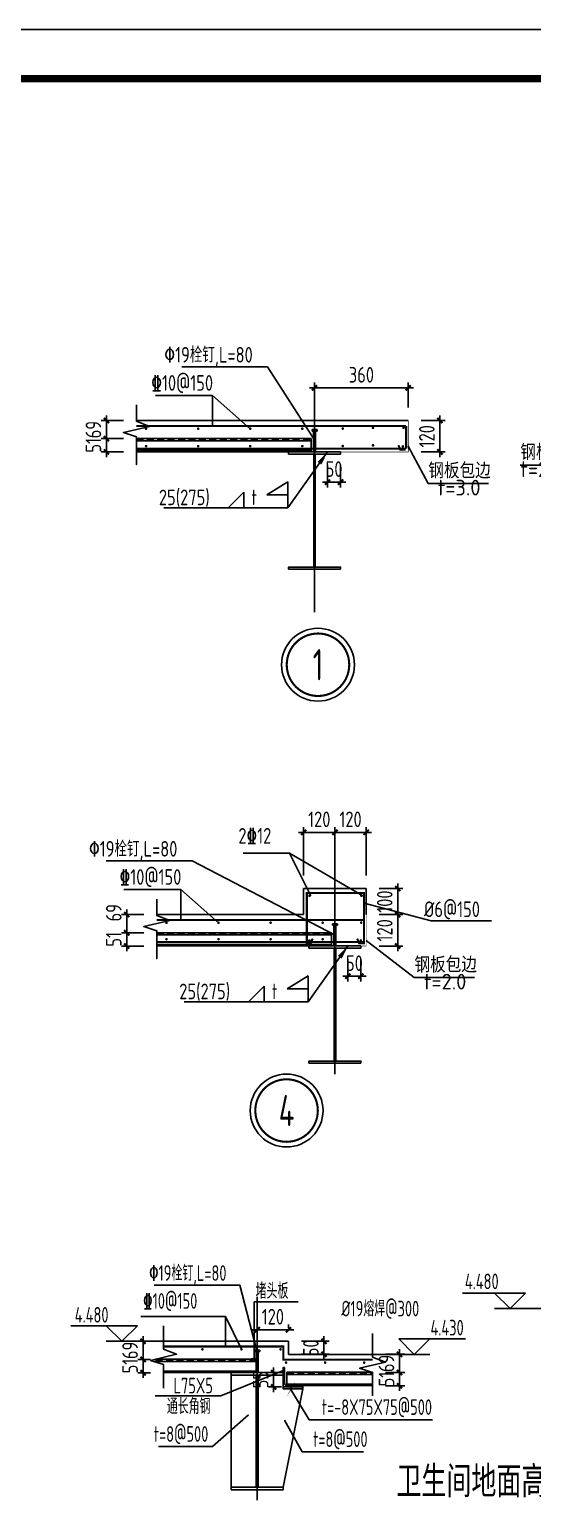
# Model space of a CAD drawing. Extents: x 180850 to 1399066, y 113487 to 334416.
# Drawn here: x 606269 to 620756, y 177839 to 220382 of the extents above; entities that cross this region are included whole.
import ezdxf
from ezdxf.enums import TextEntityAlignment as Align

# ---------------------------------------------------------------- set-up
doc = ezdxf.new("R2010")
doc.units = 0
doc.header["$LTSCALE"] = 1000
doc.linetypes.add('DASHED', pattern=[0.75, 0.5, -0.25])
doc.layers.add('6', color=253, linetype='Continuous', lineweight=13)
for name, color, linetype in [('AXIS', 3, 'Continuous'), ('DIM', 146, 'Continuous'), ('GL', 150, 'Continuous'), ('Gzd', 1, 'Continuous'), ('NUM', 7, 'Continuous'), ('Prof', 2, 'Continuous'), ('PUB_DIM', 3, 'Continuous'), ('PUB_TITLE', 4, 'Continuous'), ('PZ', 202, 'Continuous'), ('S', 2, 'Continuous'), ('TEXT', 7, 'Continuous'), ('THIN', 7, 'Continuous'), ('WELD', 7, 'Continuous'), ('YCX', 90, 'Continuous'), ('型钢', 6, 'Continuous'), ('引出线', 3, 'Continuous'), ('梁构件', 4, 'Continuous')]:
    doc.layers.add(name, color=color, linetype=linetype)
doc.styles.get("Standard").update_dxf_attribs({"font": 'gbenor.shx', "bigfont": 'gbcbig.shx'})
doc.styles.add('TSSD_Dimension', font='Tssdeng.shx', dxfattribs={"width": 0.8, "bigfont": 'hztxt.shx'})
doc.styles.add('TSSD_Label', font='tssdeng.shx', dxfattribs={"width": 0.7, "bigfont": 'hztxt.shx'})
doc.styles.add('TSSD_Norm', font='tssdeng.shx', dxfattribs={"bigfont": 'hztxt.shx'})
doc.styles.add('TSSD_Num', font='Tssdeng.shx', dxfattribs={"width": 0.7, "bigfont": 'hztxt.shx'})
doc.dimstyles.new('TSSD_20_150', dxfattribs={"dimtxt": 450, "dimasz": 150, "dimexe": 150, "dimexo": 375, "dimgap": 150, "dimtad": 1, "dimdec": 0, "dimlfac": 0.133333, "dimzin": 0, "dimdsep": 46, "dimtxsty": 'TSSD_Dimension', "dimblk": 'ARCHTICK', "dimcen": 0, "dimdle": 150, "dimclrt": 7, "dimadec": 0, "dimazin": 0, "dimtfac": 1, "dimtdec": 0, "dimtix": 1, "dimtmove": 2, "dimatfit": 3, "dimfxl": 1, "dimtolj": 1, "dimtzin": 0, "dimarcsym": 0})
doc.dimstyles.new('TSSD_LEADER_STYLE_400.0', dxfattribs={"dimtxt": 1200, "dimasz": 400, "dimexe": 400, "dimexo": 1000, "dimgap": 0.09, "dimtad": 0, "dimtih": 1, "dimtoh": 1, "dimdec": 4, "dimzin": 0, "dimdsep": 46, "dimtxsty": 'Standard', "dimcen": 0.09, "dimdle": 400, "dimclrt": 7, "dimadec": 0, "dimazin": 0, "dimtfac": 1, "dimtdec": 4, "dimtofl": 0, "dimtmove": 0, "dimatfit": 3, "dimfxl": 1, "dimtolj": 1, "dimtzin": 0, "dimarcsym": 0})

# ---------------------------------------------------------------- blocks, each defined once
blk = doc.blocks.new('ts_idx2')
at = {"color": 0, "linetype": 'ByBlock', "lineweight": -2, "const_width": 0.0333}
blk.add_lwpolyline([(-0.5, 0, 1), (0.5, 0, 1)], format="xyb", close=True, dxfattribs=at)
at = {"color": 0, "linetype": 'ByBlock', "lineweight": -2}
blk.add_circle((0, 0), 0.583, dxfattribs=at)
at = {"color": 0, "linetype": 'ByBlock', "lineweight": -2, "style": 'TSSD_Num', "width": 0.7}
blk.add_attdef('A', text='', height=0.5, dxfattribs=at).set_placement((0, 0), align=Align.MIDDLE_CENTER)
blk = doc.blocks.new('_ArchTick')
at = {"color": 0, "linetype": 'ByBlock', "const_width": 0.4}
blk.add_lwpolyline([(-0.5, -0.5), (0.5, 0.5)], dxfattribs=at)
blk = doc.blocks.new('*D173')
at = {"layer": 'AXIS', "color": 0, "lineweight": -2, "transparency": 16777216}
for p, q in [((615065, 196012), (615065, 197407)), ((615965, 196012), (615965, 197407)), ((615065, 197257), (614915, 197257)), ((615065, 197257), (615965, 197257)), ((615965, 197257), (616115, 197257))]:
    blk.add_line(p, q, dxfattribs=at)
at = {"layer": 'Defpoints', "color": 0, "transparency": 16777216}
for p in [(615965, 197257), (615065, 195637), (615965, 195637)]:
    blk.add_point(p, dxfattribs=at)
at = {"layer": 'AXIS', "color": 0, "lineweight": -2, "transparency": 16777216, "xscale": 150, "yscale": 150, "zscale": 150}
blk.add_blockref('_ArchTick', (615065, 197257), dxfattribs=at)
at = {"layer": 'AXIS', "color": 0, "lineweight": -2, "transparency": 16777216, "xscale": 150, "yscale": 150, "zscale": 150, "rotation": 180}
blk.add_blockref('_ArchTick', (615965, 197257), dxfattribs=at)
at = {"layer": 'AXIS', "color": 7, "transparency": 16777216, "insert": (615515, 197632), "char_height": 450, "attachment_point": 5, "style": 'TSSD_Dimension'}
blk.add_mtext('\\A1;120', dxfattribs=at)
blk = doc.blocks.new('*D174')
at = {"layer": 'AXIS', "color": 0, "lineweight": -2, "transparency": 16777216}
for p, q in [((616340, 194887), (617025, 194887)), ((616875, 194887), (616875, 195037)), ((616875, 194887), (616875, 193983)), ((616340, 193983), (617025, 193983)), ((616875, 193983), (616875, 193833))]:
    blk.add_line(p, q, dxfattribs=at)
at = {"layer": 'Defpoints', "color": 0, "transparency": 16777216}
for p in [(615965, 194887), (615965, 193983), (616875, 193983)]:
    blk.add_point(p, dxfattribs=at)
at = {"layer": 'AXIS', "color": 0, "lineweight": -2, "transparency": 16777216, "xscale": 150, "yscale": 150, "zscale": 150}
for p, rotation in [((616875, 194887), 270), ((616875, 193983), 90)]:
    blk.add_blockref('_ArchTick', p, dxfattribs=dict(at, rotation=rotation))
at = {"layer": 'AXIS', "color": 7, "transparency": 16777216, "insert": (616500, 194435), "char_height": 450, "attachment_point": 5, "rotation": 90, "style": 'TSSD_Dimension'}
blk.add_mtext('\\A1;120', dxfattribs=at)
blk = doc.blocks.new('*D175')
at = {"layer": 'AXIS', "color": 0, "lineweight": -2, "transparency": 16777216}
for p, q in [((616875, 195637), (616875, 195787)), ((616340, 195637), (617025, 195637)), ((616875, 195637), (616875, 194887)), ((616340, 194887), (617025, 194887)), ((616875, 194887), (616875, 194737))]:
    blk.add_line(p, q, dxfattribs=at)
at = {"layer": 'Defpoints', "color": 0, "transparency": 16777216}
for p in [(615965, 195637), (615965, 194887), (616875, 194887)]:
    blk.add_point(p, dxfattribs=at)
at = {"layer": 'AXIS', "color": 0, "lineweight": -2, "transparency": 16777216, "xscale": 150, "yscale": 150, "zscale": 150}
for p, rotation in [((616875, 195637), 270), ((616875, 194887), 90)]:
    blk.add_blockref('_ArchTick', p, dxfattribs=dict(at, rotation=rotation))
at = {"layer": 'AXIS', "color": 7, "transparency": 16777216, "insert": (616500, 195262), "char_height": 450, "attachment_point": 5, "rotation": 90, "style": 'TSSD_Dimension'}
blk.add_mtext('\\A1;100', dxfattribs=at)
blk = doc.blocks.new('_WELD004')
at = {"color": 0, "linetype": 'ByBlock'}
for p, q in [((0, 1), (1, 0)), ((0, 0), (0, 1))]:
    blk.add_line(p, q, dxfattribs=at)
blk = doc.blocks.new('_WELD001')
at = {"linetype": 'ByBlock'}
h = blk.add_hatch(color=0, dxfattribs=at)
h.paths.add_polyline_path([(0.8, 0.5), (0, 1), (0, 0.5)], flags=16)
edge = h.paths.add_edge_path()
edge.add_line((0.8, 0.5), (0, 1))
edge.add_line((0, 0.5), (0.8, 0.5))
edge.add_line((0, 0), (0, 1))
at = {"color": 0, "linetype": 'ByBlock'}
for p, q in [((0, 0), (0, 1)), ((0.8, 0.5), (0, 1)), ((0, 0.5), (0.8, 0.5))]:
    blk.add_line(p, q, dxfattribs=at)
blk = doc.blocks.new('*D176')
at = {"layer": 'AXIS', "color": 0, "lineweight": -2, "transparency": 16777216}
for p, q in [((609070, 194366), (609070, 194516)), ((609559, 194366), (608920, 194366)), ((609070, 193983), (609070, 194366)), ((609559, 193983), (608920, 193983)), ((609070, 193983), (609070, 193833))]:
    blk.add_line(p, q, dxfattribs=at)
at = {"layer": 'Defpoints', "color": 0, "transparency": 16777216}
for p in [(609070, 194366), (609934, 194366), (609934, 193983)]:
    blk.add_point(p, dxfattribs=at)
at = {"layer": 'AXIS', "color": 0, "lineweight": -2, "transparency": 16777216, "xscale": 150, "yscale": 150, "zscale": 150}
for p, rotation in [((609070, 194366), 270), ((609070, 193983), 90)]:
    blk.add_blockref('_ArchTick', p, dxfattribs=dict(at, rotation=rotation))
at = {"layer": 'AXIS', "color": 7, "transparency": 16777216, "insert": (608695, 194175), "char_height": 450, "attachment_point": 5, "rotation": 90, "style": 'TSSD_Dimension'}
blk.add_mtext('\\A1;51', dxfattribs=at)
blk = doc.blocks.new('*D177')
at = {"layer": 'AXIS', "color": 0, "lineweight": -2, "transparency": 16777216}
for p, q in [((609559, 194887), (608920, 194887)), ((609070, 194216), (609070, 195037)), ((609559, 194366), (608920, 194366))]:
    blk.add_line(p, q, dxfattribs=at)
at = {"layer": 'Defpoints', "color": 0, "transparency": 16777216}
for p in [(609070, 194887), (609934, 194887), (609934, 194366)]:
    blk.add_point(p, dxfattribs=at)
at = {"layer": 'AXIS', "color": 0, "lineweight": -2, "transparency": 16777216, "xscale": 150, "yscale": 150, "zscale": 150}
for p, rotation in [((609070, 194887), 90), ((609070, 194366), 270)]:
    blk.add_blockref('_ArchTick', p, dxfattribs=dict(at, rotation=rotation))
at = {"layer": 'AXIS', "color": 7, "transparency": 16777216, "insert": (608695, 194942), "char_height": 450, "attachment_point": 5, "rotation": 90, "style": 'TSSD_Dimension'}
blk.add_mtext('\\A1;69', dxfattribs=at)
blk = doc.blocks.new('*D178')
at = {"layer": 'AXIS', "color": 0, "lineweight": -2, "transparency": 16777216}
for p, q in [((615440, 193608), (615440, 192964)), ((615815, 193608), (615815, 192964)), ((615440, 193114), (615290, 193114)), ((615440, 193114), (615815, 193114)), ((615815, 193114), (615965, 193114))]:
    blk.add_line(p, q, dxfattribs=at)
at = {"layer": 'Defpoints', "color": 0, "transparency": 16777216}
for p in [(615440, 193983), (615815, 193983), (615815, 193114)]:
    blk.add_point(p, dxfattribs=at)
at = {"layer": 'AXIS', "color": 0, "lineweight": -2, "transparency": 16777216, "xscale": 150, "yscale": 150, "zscale": 150}
blk.add_blockref('_ArchTick', (615440, 193114), dxfattribs=at)
at = {"layer": 'AXIS', "color": 0, "lineweight": -2, "transparency": 16777216, "xscale": 150, "yscale": 150, "zscale": 150, "rotation": 180}
blk.add_blockref('_ArchTick', (615815, 193114), dxfattribs=at)
at = {"layer": 'AXIS', "color": 7, "transparency": 16777216, "insert": (615628, 193489), "char_height": 450, "attachment_point": 5, "style": 'TSSD_Dimension'}
blk.add_mtext('\\A1;50', dxfattribs=at)
blk = doc.blocks.new('*D179')
at = {"layer": 'AXIS', "color": 0, "lineweight": -2, "transparency": 16777216}
for p, q in [((614165, 196012), (614165, 197407)), ((615065, 196012), (615065, 197407)), ((614165, 197257), (614015, 197257)), ((614165, 197257), (615065, 197257)), ((615065, 197257), (615215, 197257))]:
    blk.add_line(p, q, dxfattribs=at)
at = {"layer": 'Defpoints', "color": 0, "transparency": 16777216}
for p in [(615065, 197257), (614165, 195637), (615065, 195637)]:
    blk.add_point(p, dxfattribs=at)
at = {"layer": 'AXIS', "color": 0, "lineweight": -2, "transparency": 16777216, "xscale": 150, "yscale": 150, "zscale": 150}
blk.add_blockref('_ArchTick', (614165, 197257), dxfattribs=at)
at = {"layer": 'AXIS', "color": 0, "lineweight": -2, "transparency": 16777216, "xscale": 150, "yscale": 150, "zscale": 150, "rotation": 180}
blk.add_blockref('_ArchTick', (615065, 197257), dxfattribs=at)
at = {"layer": 'AXIS', "color": 7, "transparency": 16777216, "insert": (614615, 197632), "char_height": 450, "attachment_point": 5, "style": 'TSSD_Dimension'}
blk.add_mtext('\\A1;120', dxfattribs=at)
blk = doc.blocks.new('*D185')
at = {"layer": 'AXIS', "color": 0, "lineweight": -2, "transparency": 16777216}
for p, q in [((614479, 209493), (614479, 210211)), ((617179, 209493), (617179, 210211)), ((614329, 210061), (617329, 210061))]:
    blk.add_line(p, q, dxfattribs=at)
at = {"layer": 'Defpoints', "color": 0, "transparency": 16777216}
for p in [(617179, 210061), (614479, 209118), (617179, 209118)]:
    blk.add_point(p, dxfattribs=at)
at = {"layer": 'AXIS', "color": 0, "lineweight": -2, "transparency": 16777216, "xscale": 150, "yscale": 150, "zscale": 150, "rotation": 180}
blk.add_blockref('_ArchTick', (614479, 210061), dxfattribs=at)
at = {"layer": 'AXIS', "color": 0, "lineweight": -2, "transparency": 16777216, "xscale": 150, "yscale": 150, "zscale": 150}
blk.add_blockref('_ArchTick', (617179, 210061), dxfattribs=at)
at = {"layer": 'AXIS', "color": 7, "transparency": 16777216, "insert": (615829, 210436), "char_height": 450, "attachment_point": 5, "style": 'TSSD_Dimension'}
blk.add_mtext('\\A1;360', dxfattribs=at)
blk = doc.blocks.new('*D186')
at = {"layer": 'AXIS', "color": 0, "lineweight": -2, "transparency": 16777216}
for p, q in [((614854, 207840), (614854, 207195)), ((615229, 207840), (615229, 207195)), ((614854, 207345), (614704, 207345)), ((614854, 207345), (615229, 207345)), ((615229, 207345), (615379, 207345))]:
    blk.add_line(p, q, dxfattribs=at)
at = {"layer": 'Defpoints', "color": 0, "transparency": 16777216}
for p in [(614854, 208215), (615229, 208215), (615229, 207345)]:
    blk.add_point(p, dxfattribs=at)
at = {"layer": 'AXIS', "color": 0, "lineweight": -2, "transparency": 16777216, "xscale": 150, "yscale": 150, "zscale": 150}
blk.add_blockref('_ArchTick', (614854, 207345), dxfattribs=at)
at = {"layer": 'AXIS', "color": 0, "lineweight": -2, "transparency": 16777216, "xscale": 150, "yscale": 150, "zscale": 150, "rotation": 180}
blk.add_blockref('_ArchTick', (615229, 207345), dxfattribs=at)
at = {"layer": 'AXIS', "color": 7, "transparency": 16777216, "insert": (615041, 207720), "char_height": 450, "attachment_point": 5, "style": 'TSSD_Dimension'}
blk.add_mtext('\\A1;50', dxfattribs=at)
blk = doc.blocks.new('*D187')
at = {"layer": 'AXIS', "color": 0, "lineweight": -2, "transparency": 16777216}
for p, q in [((608972, 209118), (608334, 209118)), ((608484, 209118), (608484, 209268)), ((608484, 208597), (608484, 209118)), ((608972, 208597), (608334, 208597)), ((608484, 208597), (608484, 208447))]:
    blk.add_line(p, q, dxfattribs=at)
at = {"layer": 'Defpoints', "color": 0, "transparency": 16777216}
for p in [(608484, 209118), (609347, 209118), (609347, 208597)]:
    blk.add_point(p, dxfattribs=at)
at = {"layer": 'AXIS', "color": 0, "lineweight": -2, "transparency": 16777216, "xscale": 150, "yscale": 150, "zscale": 150}
for p, rotation in [((608484, 209118), 270), ((608484, 208597), 90)]:
    blk.add_blockref('_ArchTick', p, dxfattribs=dict(at, rotation=rotation))
at = {"layer": 'AXIS', "color": 7, "transparency": 16777216, "insert": (608109, 208858), "char_height": 450, "attachment_point": 5, "rotation": 90, "style": 'TSSD_Dimension'}
blk.add_mtext('\\A1;69', dxfattribs=at)
blk = doc.blocks.new('*D188')
at = {"layer": 'AXIS', "color": 0, "lineweight": -2, "transparency": 16777216}
for p, q in [((608972, 208597), (608334, 208597)), ((608484, 208597), (608484, 208747)), ((608484, 208215), (608484, 208597)), ((608972, 208215), (608334, 208215)), ((608484, 208215), (608484, 208065))]:
    blk.add_line(p, q, dxfattribs=at)
at = {"layer": 'Defpoints', "color": 0, "transparency": 16777216}
for p in [(608484, 208597), (609347, 208597), (609347, 208215)]:
    blk.add_point(p, dxfattribs=at)
at = {"layer": 'AXIS', "color": 0, "lineweight": -2, "transparency": 16777216, "xscale": 150, "yscale": 150, "zscale": 150}
for p, rotation in [((608484, 208597), 270), ((608484, 208215), 90)]:
    blk.add_blockref('_ArchTick', p, dxfattribs=dict(at, rotation=rotation))
at = {"layer": 'AXIS', "color": 7, "transparency": 16777216, "insert": (608109, 208406), "char_height": 450, "attachment_point": 5, "rotation": 90, "style": 'TSSD_Dimension'}
blk.add_mtext('\\A1;51', dxfattribs=at)
blk = doc.blocks.new('*D189')
at = {"layer": 'AXIS', "color": 0, "lineweight": -2, "transparency": 16777216}
for p, q in [((617554, 209118), (618239, 209118)), ((618089, 209118), (618089, 209268)), ((618089, 209118), (618089, 208215)), ((617554, 208215), (618239, 208215)), ((618089, 208215), (618089, 208065))]:
    blk.add_line(p, q, dxfattribs=at)
at = {"layer": 'Defpoints', "color": 0, "transparency": 16777216}
for p in [(617179, 209118), (617179, 208215), (618089, 208215)]:
    blk.add_point(p, dxfattribs=at)
at = {"layer": 'AXIS', "color": 0, "lineweight": -2, "transparency": 16777216, "xscale": 150, "yscale": 150, "zscale": 150}
for p, rotation in [((618089, 209118), 270), ((618089, 208215), 90)]:
    blk.add_blockref('_ArchTick', p, dxfattribs=dict(at, rotation=rotation))
at = {"layer": 'AXIS', "color": 7, "transparency": 16777216, "insert": (617714, 208666), "char_height": 450, "attachment_point": 5, "rotation": 90, "style": 'TSSD_Dimension'}
blk.add_mtext('\\A1;120', dxfattribs=at)
blk = doc.blocks.new('*D190')
at = {"layer": 'AXIS', "color": 0, "lineweight": -2, "transparency": 16777216}
for p, q in [((616527, 181700), (617076, 181700)), ((616926, 181700), (616926, 181850)), ((616926, 181317), (616926, 181700)), ((616527, 181317), (617076, 181317)), ((616926, 181317), (616926, 181167))]:
    blk.add_line(p, q, dxfattribs=at)
at = {"layer": 'Defpoints', "color": 0, "transparency": 16777216}
for p in [(616152, 181700), (616926, 181700), (616152, 181317)]:
    blk.add_point(p, dxfattribs=at)
at = {"layer": 'AXIS', "color": 0, "lineweight": -2, "transparency": 16777216, "xscale": 150, "yscale": 150, "zscale": 150}
for p, rotation in [((616926, 181700), 270), ((616926, 181317), 90)]:
    blk.add_blockref('_ArchTick', p, dxfattribs=dict(at, rotation=rotation))
at = {"layer": 'AXIS', "color": 7, "transparency": 16777216, "insert": (616551, 181509), "char_height": 450, "attachment_point": 5, "rotation": 90, "style": 'TSSD_Dimension'}
blk.add_mtext('\\A1;51', dxfattribs=at)
blk = doc.blocks.new('*D191')
at = {"layer": 'AXIS', "color": 0, "lineweight": -2, "transparency": 16777216}
for p, q in [((616527, 182221), (617076, 182221)), ((616926, 182221), (616926, 182371)), ((616926, 181700), (616926, 182221)), ((616527, 181700), (617076, 181700)), ((616926, 181700), (616926, 181550))]:
    blk.add_line(p, q, dxfattribs=at)
at = {"layer": 'Defpoints', "color": 0, "transparency": 16777216}
for p in [(616152, 182221), (616926, 182221), (616152, 181700)]:
    blk.add_point(p, dxfattribs=at)
at = {"layer": 'AXIS', "color": 0, "lineweight": -2, "transparency": 16777216, "xscale": 150, "yscale": 150, "zscale": 150}
for p, rotation in [((616926, 182221), 270), ((616926, 181700), 90)]:
    blk.add_blockref('_ArchTick', p, dxfattribs=dict(at, rotation=rotation))
at = {"layer": 'AXIS', "color": 7, "transparency": 16777216, "insert": (616551, 181960), "char_height": 450, "attachment_point": 5, "rotation": 90, "style": 'TSSD_Dimension'}
blk.add_mtext('\\A1;69', dxfattribs=at)
blk = doc.blocks.new('*D192')
at = {"layer": 'AXIS', "color": 0, "lineweight": -2, "transparency": 16777216}
for p, q in [((609756, 182596), (609390, 182596)), ((609540, 182596), (609540, 182746)), ((609540, 182075), (609540, 182596)), ((609756, 182075), (609390, 182075)), ((609540, 182075), (609540, 181925))]:
    blk.add_line(p, q, dxfattribs=at)
at = {"layer": 'Defpoints', "color": 0, "transparency": 16777216}
for p in [(609540, 182596), (610131, 182596), (610131, 182075)]:
    blk.add_point(p, dxfattribs=at)
at = {"layer": 'AXIS', "color": 0, "lineweight": -2, "transparency": 16777216, "xscale": 150, "yscale": 150, "zscale": 150}
for p, rotation in [((609540, 182596), 270), ((609540, 182075), 90)]:
    blk.add_blockref('_ArchTick', p, dxfattribs=dict(at, rotation=rotation))
at = {"layer": 'AXIS', "color": 7, "transparency": 16777216, "insert": (609165, 182335), "char_height": 450, "attachment_point": 5, "rotation": 90, "style": 'TSSD_Dimension'}
blk.add_mtext('\\A1;69', dxfattribs=at)
blk = doc.blocks.new('*D193')
at = {"layer": 'AXIS', "color": 0, "lineweight": -2, "transparency": 16777216}
for p, q in [((609540, 182075), (609540, 182225)), ((609756, 182075), (609390, 182075)), ((609756, 181692), (609390, 181692)), ((609540, 181692), (609540, 182075)), ((609540, 181692), (609540, 181542))]:
    blk.add_line(p, q, dxfattribs=at)
at = {"layer": 'Defpoints', "color": 0, "transparency": 16777216}
for p in [(609540, 182075), (610131, 182075), (610131, 181692)]:
    blk.add_point(p, dxfattribs=at)
at = {"layer": 'AXIS', "color": 0, "lineweight": -2, "transparency": 16777216, "xscale": 150, "yscale": 150, "zscale": 150}
for p, rotation in [((609540, 182075), 270), ((609540, 181692), 90)]:
    blk.add_blockref('_ArchTick', p, dxfattribs=dict(at, rotation=rotation))
at = {"layer": 'AXIS', "color": 7, "transparency": 16777216, "insert": (609165, 181884), "char_height": 450, "attachment_point": 5, "rotation": 90, "style": 'TSSD_Dimension'}
blk.add_mtext('\\A1;51', dxfattribs=at)
blk = doc.blocks.new('*D194')
at = {"layer": 'AXIS', "color": 0, "lineweight": -2, "transparency": 16777216}
for p, q in [((613203, 181696), (613151, 181696)), ((613301, 181696), (613301, 181846)), ((613301, 181283), (613301, 181696)), ((613531, 181283), (613151, 181283)), ((613301, 181283), (613301, 181133))]:
    blk.add_line(p, q, dxfattribs=at)
at = {"layer": 'Defpoints', "color": 0, "transparency": 16777216}
for p in [(613301, 181696), (613578, 181696), (613906, 181283)]:
    blk.add_point(p, dxfattribs=at)
at = {"layer": 'AXIS', "color": 0, "lineweight": -2, "transparency": 16777216, "xscale": 150, "yscale": 150, "zscale": 150}
for p, rotation in [((613301, 181696), 270), ((613301, 181283), 90)]:
    blk.add_blockref('_ArchTick', p, dxfattribs=dict(at, rotation=rotation))
at = {"layer": 'AXIS', "color": 7, "transparency": 16777216, "insert": (612926, 181490), "char_height": 450, "attachment_point": 5, "rotation": 90, "style": 'TSSD_Dimension'}
blk.add_mtext('\\A1;55', dxfattribs=at)
blk = doc.blocks.new('*D195')
at = {"layer": 'Defpoints', "color": 0, "transparency": 16777216}
for p in [(613728, 182596), (614749, 182596), (613728, 182221)]:
    blk.add_point(p, dxfattribs=at)
at = {"layer": 'DIM', "color": 0, "lineweight": -2, "transparency": 16777216}
for p, q in [((614103, 182596), (614899, 182596)), ((614749, 182596), (614749, 182746)), ((614749, 182221), (614749, 182596)), ((614103, 182221), (614899, 182221)), ((614749, 182221), (614749, 182071))]:
    blk.add_line(p, q, dxfattribs=at)
at = {"layer": 'DIM', "color": 0, "lineweight": -2, "transparency": 16777216, "xscale": 150, "yscale": 150, "zscale": 150}
for p, rotation in [((614749, 182596), 270), ((614749, 182221), 90)]:
    blk.add_blockref('_ArchTick', p, dxfattribs=dict(at, rotation=rotation))
at = {"layer": 'DIM', "color": 7, "transparency": 16777216, "insert": (614374, 182408), "char_height": 450, "attachment_point": 5, "rotation": 90, "style": 'TSSD_Dimension'}
blk.add_mtext('\\A1;50', dxfattribs=at)
blk = doc.blocks.new('*D196')
at = {"layer": 'AXIS', "color": 0, "lineweight": -2, "transparency": 16777216}
for p, q in [((612828, 182971), (612828, 183079)), ((613728, 182971), (613728, 183079)), ((612828, 182929), (612678, 182929)), ((612828, 182929), (613728, 182929)), ((613728, 182929), (613878, 182929))]:
    blk.add_line(p, q, dxfattribs=at)
at = {"layer": 'Defpoints', "color": 0, "transparency": 16777216}
for p in [(612828, 182596), (613728, 182929), (613728, 182596)]:
    blk.add_point(p, dxfattribs=at)
at = {"layer": 'AXIS', "color": 0, "lineweight": -2, "transparency": 16777216, "xscale": 150, "yscale": 150, "zscale": 150}
blk.add_blockref('_ArchTick', (612828, 182929), dxfattribs=at)
at = {"layer": 'AXIS', "color": 0, "lineweight": -2, "transparency": 16777216, "xscale": 150, "yscale": 150, "zscale": 150, "rotation": 180}
blk.add_blockref('_ArchTick', (613728, 182929), dxfattribs=at)
at = {"layer": 'AXIS', "color": 7, "transparency": 16777216, "insert": (613278, 183304), "char_height": 450, "attachment_point": 5, "style": 'TSSD_Dimension'}
blk.add_mtext('\\A1;120', dxfattribs=at)

msp = doc.modelspace()

# ---------------------------------------------------------------- linework, layer by layer
at = {"layer": '6', "color": 1, "const_width": 60}
for points in [[(613578.47, 182070.78), (613578.47, 182445.78), (610130.78, 182445.78)], [(616151.94, 182070.78), (613578.47, 182070.78), (613578.47, 182082.53)]]:
    msp.add_lwpolyline(points, dxfattribs=at)
at = {"layer": 'AXIS'}
for p, q in [((614478.62, 203600.07), (614478.62, 209896.23)), ((615065.15, 190290.94), (615065.15, 196709.36))]:
    msp.add_line(p, q, dxfattribs=at)
at = {"layer": 'AXIS', "ltscale": 0.4}
msp.add_line((612828.47, 178018.18), (612828.47, 183881.48), dxfattribs=at)
at = {"layer": 'GL'}
for points in [[(615228.62, 208214.65), (613728.62, 208214.65), (613728.62, 208154.65), (615228.62, 208154.65)], [(614501.12, 208154.65), (614456.12, 208154.65), (614456.12, 204899.65), (614501.12, 204899.65)], [(615228.62, 204839.65), (613728.62, 204839.65), (613728.62, 204899.65), (615228.62, 204899.65)], [(615815.15, 193983.34), (614315.15, 193983.34), (614315.15, 193923.34), (615815.15, 193923.34)], [(615087.65, 193923.34), (615042.65, 193923.34), (615042.65, 190668.34), (615087.65, 190668.34)], [(615815.15, 190608.34), (614315.15, 190608.34), (614315.15, 190668.34), (615815.15, 190668.34)]]:
    msp.add_lwpolyline(points, close=True, dxfattribs=at)
at = {"layer": 'Gzd', "const_width": 60}
for points in [[(609347.26, 208964.65), (617117.51, 208964.65)], [(617117.51, 208964.65), (617117.51, 208309.64)], [(609347.26, 208309.64), (617117.51, 208309.64)], [(617093.03, 208276.72), (616949.15, 208276.72), (616894.77, 208409.23)], [(614256.2, 194064.17), (614256.2, 195506.75), (615904.04, 195506.75), (615904.04, 194064.17), (615760.16, 194064.17), (615705.78, 194196.68)], [(609933.79, 194733.34), (615904.04, 194733.34)], [(609933.79, 194097.45), (615904.04, 194097.45)], [(614226.26, 194064.17), (614370.14, 194064.17), (614424.53, 194196.68)]]:
    msp.add_lwpolyline(points, dxfattribs=at)
at = {"layer": 'Gzd', "const_width": 37.5}
for points in [[(609607.43, 208883.93, 1), (609644.93, 208883.93, 1)], [(611107.43, 208883.93, 1), (611144.93, 208883.93, 1)], [(612607.43, 208883.93, 1), (612644.93, 208883.93, 1)], [(614107.43, 208883.93, 1), (614144.93, 208883.93, 1)], [(615310.31, 208887.55, -1), (615272.81, 208887.55, -1)], [(616143.9, 208907.82, 1), (616181.4, 208907.82, 1)], [(617061.52, 208910.92, -1), (617024.02, 208910.92, -1)], [(609607.43, 208381.6, 1), (609644.93, 208381.6, 1)], [(611107.43, 208381.6, 1), (611144.93, 208381.6, 1)], [(612607.43, 208381.6, 1), (612644.93, 208381.6, 1)], [(614107.43, 208381.6, 1), (614144.93, 208381.6, 1)], [(615310.31, 208385.22, -1), (615272.81, 208385.22, -1)], [(616143.9, 208405.48, 1), (616181.4, 208405.48, 1)], [(617042.13, 208373.13, -1), (617004.63, 208373.13, -1)], [(614316, 195426.51, 1), (614353.5, 195426.51, 1)], [(615848.05, 195429.62, -1), (615810.55, 195429.62, -1)], [(610193.96, 194652.62, 1), (610231.46, 194652.62, 1)], [(611693.96, 194652.62, 1), (611731.46, 194652.62, 1)], [(613193.96, 194652.62, 1), (613231.46, 194652.62, 1)], [(614693.96, 194652.62, 1), (614731.46, 194652.62, 1)], [(615841.29, 194656.24, -1), (615803.79, 194656.24, -1)], [(610193.96, 194178.21, 1), (610231.46, 194178.21, 1)], [(611693.96, 194178.21, 1), (611731.46, 194178.21, 1)], [(613193.96, 194178.21, 1), (613231.46, 194178.21, 1)], [(614347.15, 194141.83, -1), (614309.65, 194141.83, -1)], [(614693.96, 194178.21, 1), (614731.46, 194178.21, 1)], [(615828.67, 194141.83, -1), (615791.17, 194141.83, -1)], [(611267.55, 182365.06, -1), (611230.05, 182365.06, -1)], [(612392.55, 182365.06, -1), (612355.05, 182365.06, -1)], [(613517.55, 182365.06, -1), (613480.05, 182365.06, -1)], [(613677.4, 181982.98, -1), (613639.9, 181982.98, -1)], [(614802.4, 181982.98, -1), (614764.9, 181982.98, -1)], [(615927.4, 181982.98, -1), (615889.9, 181982.98, -1)]]:
    msp.add_lwpolyline(points, format="xyb", close=True, dxfattribs=at)
at = {"layer": 'Prof'}
for p, q in [((609347.26, 208597.15), (614381.01, 208597.15)), ((609347.26, 208537.7), (614381.01, 208537.7)), ((614381.01, 208214.65), (614381.01, 208597.15)), ((609347.26, 208257.27), (614381.01, 208257.27)), ((609347.26, 208214.65), (614381.01, 208214.65)), ((609933.79, 194365.84), (614967.55, 194365.84)), ((609933.79, 194306.39), (614967.55, 194306.39)), ((609933.79, 194025.97), (614967.55, 194025.97)), ((614967.55, 193983.34), (614967.55, 194365.84)), ((609933.79, 193983.34), (614967.55, 193983.34)), ((612801.53, 182018.83), (609833.75, 182018.83)), ((612801.53, 182078.28), (609901.4, 182078.28)), ((612801.53, 181738.4), (610130.78, 181738.4)), ((612801.53, 181695.78), (610130.78, 181695.78)), ((612801.53, 182078.28), (612801.53, 181695.78)), ((613683.47, 181703.28), (616137.88, 181703.28)), ((613683.47, 181643.83), (616151.94, 181643.83)), ((613683.47, 181363.4), (616151.94, 181363.4)), ((613683.47, 181320.78), (616151.94, 181320.78))]:
    msp.add_line(p, q, dxfattribs=at)
at = {"layer": 'Prof', "linetype": 'DASHED', "ltscale": 0.4}
for p, q in [((609347.26, 208556.4), (614381.01, 208556.4)), ((609933.79, 194325.1), (614967.55, 194325.1)), ((612801.53, 182037.53), (609775.3, 182037.53)), ((613683.47, 181662.53), (616151.94, 181662.53))]:
    msp.add_line(p, q, dxfattribs=at)
at = {"layer": 'Prof', "linetype": 'DASHED'}
msp.add_line((613683.47, 181320.78), (613683.47, 181703.28), dxfattribs=at)
at = {"layer": 'PUB_DIM'}
for points in [[(609347.26, 208040.86), (609347.26, 207850.41), (609347.26, 208653.6), (608972.26, 208773.6), (609721.32, 208951.07), (609347.26, 209097.6), (609347.26, 209118.01), (609347.26, 209568.01)], [(609933.79, 193809.56), (609933.79, 193619.11), (609933.79, 194422.29), (609558.79, 194542.29), (610307.86, 194719.76), (609933.79, 194866.29), (609933.79, 194886.7), (609933.79, 195336.7)], [(610130.78, 181245.78), (610130.78, 181695.78), (610130.78, 181923.78), (609755.78, 182043.78), (610504.84, 182221.25), (610130.78, 182367.78), (610130.78, 182595.78), (610130.78, 183045.78)], [(616151.94, 181020.78), (616151.94, 181470.78), (616151.94, 181698.78), (615776.94, 181818.78), (616526, 181996.25), (616151.94, 182142.78), (616151.94, 182370.78), (616151.94, 182820.78)]]:
    msp.add_lwpolyline(points, dxfattribs=at)
at = {"layer": 'PUB_TITLE'}
msp.add_lwpolyline([(552677.75, 220381.89), (671606.93, 220381.89), (671606.93, 136381.97), (552677.75, 136381.97)], close=True, dxfattribs=at)
at = {"layer": 'PUB_TITLE', "const_width": 212.12}
msp.add_lwpolyline([(556213.1, 137796.11), (556213.1, 218967.75), (670192.79, 218967.75), (670192.79, 137796.11)], close=True, dxfattribs=at)
at = {"layer": 'PZ'}
for p, q in [((614550.71, 208857.18), (614406.52, 208857.18)), ((614406.52, 208857.18), (614406.52, 208816.88)), ((614406.52, 208816.88), (614550.71, 208816.88)), ((614451.29, 208214.65), (614451.29, 208816.88)), ((614505.95, 208214.65), (614505.95, 208816.88)), ((614550.71, 208857.18), (614550.71, 208816.88)), ((614505.95, 208214.65), (614451.29, 208214.65)), ((614993.06, 194625.88), (614993.06, 194585.58)), ((615137.25, 194625.88), (614993.06, 194625.88)), ((614993.06, 194585.58), (615137.25, 194585.58)), ((615037.82, 193983.34), (615037.82, 194585.58)), ((615092.48, 193983.34), (615092.48, 194585.58)), ((615137.25, 194625.88), (615137.25, 194585.58)), ((615092.48, 193983.34), (615037.82, 193983.34)), ((612756.37, 182338.31), (612756.37, 182298.01)), ((612900.56, 182338.31), (612756.37, 182338.31)), ((612756.37, 182298.01), (612900.56, 182298.01)), ((612801.14, 181695.78), (612801.14, 182298.01)), ((612855.8, 181695.78), (612855.8, 182298.01)), ((612900.56, 182338.31), (612900.56, 182298.01)), ((612855.8, 181695.78), (612801.14, 181695.78)), ((612078.47, 178395.78), (612078.47, 181620.78)), ((614140.97, 181223.28), (613578.47, 178395.78))]:
    msp.add_line(p, q, dxfattribs=at)
at = {"layer": 'PZ', "const_width": 37.5}
msp.add_lwpolyline([(612828.47, 181695.78), (612828.47, 182100.56), (612655.01, 182100.56)], dxfattribs=at)
at = {"layer": 'PZ'}
msp.add_lwpolyline([(613578.47, 181283.28), (614140.97, 181283.28), (614140.97, 181223.28), (613578.47, 181223.28)], close=True, dxfattribs=at)
at = {"layer": 'S', "const_width": 15}
for points in [[(614853.62, 208214.65), (617178.62, 208214.65), (617178.62, 209118.01)], [(615440.15, 193983.34), (615965.15, 193983.34), (615965.15, 194886.7)]]:
    msp.add_lwpolyline(points, dxfattribs=at)
at = {"layer": 'THIN'}
for p, q in [((616353.62, 209118.01), (609347.26, 209118.01)), ((616353.62, 209118.01), (617178.62, 209118.01)), ((614165.15, 195636.7), (614165.15, 194886.7)), ((614165.15, 195636.7), (615965.15, 195636.7)), ((615965.15, 194886.7), (615965.15, 195636.7)), ((614165.15, 194886.7), (609933.79, 194886.7)), ((620559.21, 183986.94), (618744.32, 183986.94)), ((620109.21, 183536.94), (619659.21, 183986.94)), ((620109.21, 183536.94), (620559.21, 183986.94)), ((621309.21, 183536.94), (619659.21, 183536.94)), ((609380.78, 183045.78), (607458.12, 183045.78)), ((608930.78, 182595.78), (608480.78, 183045.78)), ((608930.78, 182595.78), (609380.78, 183045.78)), ((610130.78, 182595.78), (608480.78, 182595.78)), ((610130.78, 182595.78), (613728.47, 182595.78)), ((613728.47, 182220.78), (613728.47, 182595.78)), ((616901.94, 182670.78), (618824.61, 182670.78)), ((617351.94, 182220.78), (616901.94, 182670.78)), ((617351.94, 182220.78), (617801.94, 182670.78)), ((613728.47, 182220.78), (616151.94, 182220.78)), ((616151.94, 182220.78), (617801.94, 182220.78))]:
    msp.add_line(p, q, dxfattribs=at)
msp.add_lwpolyline([(613859.72, 181283.28, 0, 120, 0), (614058.59, 181690.64, 0, 0, 0), (614936.83, 183248.71, 0, 0, 0), (617484.58, 183248.71, 0, 0, 0)], format="xyseb", dxfattribs=at)
at = {"layer": 'WELD'}
for p, q in [((613705.07, 206605.4), (610134.14, 206605.4)), ((614291.61, 192374.09), (610720.68, 192374.09))]:
    msp.add_line(p, q, dxfattribs=at)
at = {"layer": 'YCX'}
for p, q in [((613120.99, 210663.64), (610651.3, 210663.64)), ((614505.95, 208515.77), (613120.99, 210663.64)), ((609895.98, 209837.78), (611538.25, 209837.78)), ((611538.25, 209837.78), (611538.25, 208964.65)), ((611538.25, 209837.78), (612626.18, 208883.93)), ((617178.62, 208376.46), (617749.07, 207303.07)), ((622138.66, 207833.61), (620397.55, 207833.61)), ((617749.07, 207303.07), (619490.17, 207303.07)), ((613753.51, 196659.56), (612419.58, 196659.56)), ((613753.51, 196659.56), (615866.8, 195429.62)), ((614372.25, 195426.51), (613753.51, 196659.56)), ((610950.23, 196432.33), (608480.54, 196432.33)), ((615092.48, 194284.46), (610950.23, 196432.33)), ((608982.51, 195606.48), (610624.78, 195606.48)), ((610624.78, 195606.48), (610624.78, 194733.34)), ((610624.78, 195606.48), (611712.71, 194652.62)), ((615904.04, 195216.62), (617833.24, 194711.16)), ((617833.24, 194711.16), (619576.73, 194711.16)), ((615965.15, 194145.15), (617349.79, 193071.77)), ((617349.79, 193071.77), (619090.89, 193071.77)), ((612330.85, 184212.99), (609861.16, 184212.99)), ((612817.32, 182318.16), (612330.85, 184212.99))]:
    msp.add_line(p, q, dxfattribs=at)
at = {"layer": '型钢'}
msp.add_lwpolyline([(613578.47, 181283.28), (614140.97, 181283.28), (614140.97, 181308.28, 0.41421356), (614128.47, 181320.78), (613683.47, 181320.78, -0.41421356), (613615.97, 181388.28), (613615.97, 181833.28, 0.41421356), (613603.47, 181845.78), (613578.47, 181845.78)], format="xyb", close=True, dxfattribs=at)
at = {"layer": '引出线'}
for p, q in [((612738.38, 182100.56), (612738.38, 183719.13)), ((612753.38, 183734.13), (614004.65, 183734.13)), ((611917.33, 183313.67), (609477.19, 183313.67)), ((612373.8, 182365.06), (611917.33, 183313.67)), ((611917.33, 183313.67), (611917.33, 182445.78)), ((611778.16, 181028.83), (613602.27, 181760.78)), ((613771.01, 181251.47), (614319.34, 180338.6)), ((609890.47, 181028.83), (611778.16, 181028.83)), ((612579.5, 180476.69), (611537.13, 179565.25)), ((613614.3, 180326.69), (614119.81, 179415.25)), ((614319.34, 180338.6), (617874.02, 180338.6)), ((611537.13, 179565.25), (609983.61, 179565.25)), ((614119.81, 179415.25), (615890.25, 179415.25))]:
    msp.add_line(p, q, dxfattribs=at)
msp.add_arc((612753.38, 183719.13), 15, 90, 180, dxfattribs=at)
at = {"layer": '梁构件'}
for points in [[(612078.47, 181695.78), (613578.47, 181695.78), (613578.47, 181620.78), (612078.47, 181620.78)], [(612798.47, 181620.78), (612858.47, 181620.78), (612858.47, 178395.78), (612798.47, 178395.78)], [(612078.47, 178320.78), (613578.47, 178320.78), (613578.47, 178395.78), (612078.47, 178395.78)]]:
    msp.add_lwpolyline(points, close=True, dxfattribs=at)

# ---------------------------------------------------------------- block references
at = {"layer": 'THIN'}
ref = msp.add_blockref('ts_idx2', (614577.86, 202085.02), dxfattribs=dict(at, xscale=1800, yscale=1800, zscale=1800))
ref.add_attrib('2', '1', dxfattribs={"height": 900, "style": 'TSSD_Num', "width": 0.7}).set_placement((614577.86, 202085.02), align=Align.MIDDLE_CENTER)
ref = msp.add_blockref('ts_idx2', (613673, 189242.78), dxfattribs=dict(at, xscale=1800, yscale=1800, zscale=1800))
ref.add_attrib('2', '4', dxfattribs={"height": 900, "style": 'TSSD_Num', "width": 0.7}).set_placement((613673, 189242.78), align=Align.MIDDLE_CENTER)
at = {"layer": 'WELD'}
for name, p, xscale, yscale, zscale in [('_WELD001', (613705.07, 206605.4), -749.9999999999998, 749.9999999999998, 749.9999999999998), ('_WELD004', (612440.24, 206605.4), -449.9999999999999, 449.9999999999999, 449.9999999999999), ('_WELD004', (613026.77, 192374.09), -449.9999999999999, 449.9999999999999, 449.9999999999999), ('_WELD001', (614291.61, 192374.09), -749.9999999999998, 749.9999999999998, 749.9999999999998)]:
    msp.add_blockref(name, p, dxfattribs=dict(at, xscale=xscale, yscale=yscale, zscale=zscale))

# ---------------------------------------------------------------- texts
at = {"layer": 'NUM', "style": 'TSSD_Norm', "width": 0.8}
msp.add_text('卫生间地面高差结构做法详图', height=900, dxfattribs=at).set_placement((616836.92, 177832.04), align=Align.BOTTOM_LEFT)
at = {"layer": 'TEXT'}
for s, style, width, p in [('%%13019栓钉,L=80', 'TSSD_Norm', 0.8, (610152.83, 210788.51)), ('25(275)', 'TSSD_Norm', 0.8, (609995.22, 206680.4)), ('t', 'TSSD_Label', 0.7, (612665.24, 206680.4)), ('%%13019栓钉,L=80', 'TSSD_Norm', 0.8, (607982.07, 196557.21)), ('%%C6@150', 'TSSD_Norm', 0.8, (617632.88, 194816.45)), ('25(275)', 'TSSD_Norm', 0.8, (610581.75, 192449.09)), ('t', 'TSSD_Label', 0.7, (613251.77, 192449.09)), ('%%13019栓钉,L=80', 'TSSD_Norm', 0.7, (609714.04, 184337.87))]:
    msp.add_text(s, height=450, dxfattribs=dict(at, style=style, width=width)).set_placement(p)
at = {"layer": 'TEXT', "style": 'TSSD_Norm'}
for s, width, p in [('%%13210@150', 0.8, (611555.69, 209978.15)), ('%%13210@150', 0.8, (610642.22, 195746.84)), ('堵头板', 0.7, (613724.49, 183822.18)), ('4.480', 0.7, (619782.06, 184096.31)), ('%%c19熔焊@300', 0.7, (617493.93, 183312.87)), ('4.480', 0.7, (608543.73, 183134.45)), ('4.430', 0.7, (618775.41, 182764.55)), ('L75X5', 0.7, (611551.16, 181094.87)), ('通长角钢', 0.7, (611483.23, 180499.1)), ('t=-8X75X75@500', 0.7, (617862.62, 180475.66)), ('t=8@500', 0.7, (611418.95, 179702.31)), ('t=8@500', 0.7, (616006.32, 179552.31))]:
    msp.add_text(s, height=450, dxfattribs=dict(at, width=width)).set_placement(p, align=Align.RIGHT)
for s, p in [('钢板包边', (620406.52, 207845.44)), ('钢板包边', (617755.62, 207314.9)), ('t=2.5', (620406.52, 207357.6)), ('t=3.0', (618027.36, 206827.06)), ('钢板包边', (617356.34, 193083.59)), ('t=2.0', (617628.08, 192595.75))]:
    msp.add_text(s, height=450, dxfattribs=at).set_placement(p, align=Align.BOTTOM_LEFT)
for s, width, p in [('2%%13212', 0.8, (612284.35, 196797.14)), ('%%13210@150', 0.7, (609544.05, 183398.54))]:
    msp.add_text(s, height=450, dxfattribs=dict(at, width=width)).set_placement(p, align=Align.BOTTOM_LEFT)

# ---------------------------------------------------------------- dimensions: what is measured, and where the dimension line sits
at = {"layer": 'AXIS'}
for base, p1, p2, angle, picture, middle in [((617178.62, 210061.08), (614478.62, 209118.01), (617178.62, 209118.01), 180, '*D185', (615828.62, 210436.08)), ((608483.74, 209118.01), (609347.26, 208597.15), (609347.26, 209118.01), 90, '*D187', (608108.74, 208857.58)), ((618088.79, 208214.65), (617178.62, 209118.01), (617178.62, 208214.65), 90, '*D189', (617713.79, 208666.33)), ((608483.74, 208597.15), (609347.26, 208214.65), (609347.26, 208597.15), 90, '*D188', (608108.74, 208405.9)), ((615065.15, 197257.03), (614165.15, 195636.7), (615065.15, 195636.7), 180, '*D179', (614615.15, 197632.03)), ((615965.15, 197257.03), (615065.15, 195636.7), (615965.15, 195636.7), 180, '*D173', (615515.15, 197632.03)), ((616875.32, 194886.7), (615965.15, 195636.7), (615965.15, 194886.7), 90, '*D175', (616500.32, 195261.7)), ((616875.32, 193983.34), (615965.15, 194886.7), (615965.15, 193983.34), 90, '*D174', (616500.32, 194435.02)), ((609070.27, 194365.84), (609933.79, 193983.34), (609933.79, 194365.84), 90, '*D176', (608695.27, 194174.59)), ((609539.85, 182595.78), (610130.78, 182074.92), (610130.78, 182595.78), 90, '*D192', (609164.85, 182335.35)), ((609539.85, 182074.92), (610130.78, 181692.42), (610130.78, 182074.92), 90, '*D193', (609164.85, 181883.67)), ((616926.28, 182220.78), (616151.94, 181699.92), (616151.94, 182220.78), 90, '*D191', (616551.28, 181960.35)), ((613300.51, 181695.78), (613906.22, 181283.28), (613578.47, 181695.78), 90, '*D194', (612925.51, 181489.53)), ((616926.28, 181699.92), (616151.94, 181317.42), (616151.94, 181699.92), 90, '*D190', (616551.28, 181508.67))]:
    dim = msp.add_linear_dim(base=base, p1=p1, p2=p2, angle=angle, dimstyle='TSSD_20_150', dxfattribs=at)
    dim.commit()
    dim.dimension.update_dxf_attribs({"geometry": picture, "text_midpoint": middle})
for base, p1, p2, picture, middle in [((615228.62, 207345.11), (614853.62, 208214.65), (615228.62, 208214.65), '*D186', (615041.12, 207720.11)), ((615815.15, 193113.8), (615440.15, 193983.34), (615815.15, 193983.34), '*D178', (615627.65, 193488.8)), ((613728.47, 182929.04), (612828.47, 182595.78), (613728.47, 182595.78), '*D196', (613278.47, 183304.04))]:
    dim = msp.add_linear_dim(base=base, p1=p1, p2=p2, dimstyle='TSSD_20_150', dxfattribs=at)
    dim.commit()
    dim.dimension.update_dxf_attribs({"geometry": picture, "text_midpoint": middle})
dim = msp.add_linear_dim(base=(609070.27, 194886.7), p1=(609933.79, 194365.84), p2=(609933.79, 194886.7), angle=90, dimstyle='TSSD_20_150', dxfattribs=at)
dim.commit()
dim.dimension.update_dxf_attribs({"geometry": '*D177', "text_midpoint": (608695.27, 194942.37), "dimtype": 160})
at = {"layer": 'DIM'}
dim = msp.add_linear_dim(base=(614749.14, 182595.78), p1=(613728.47, 182220.78), p2=(613728.47, 182595.78), angle=90, dimstyle='TSSD_20_150', dxfattribs=at)
dim.commit()
dim.dimension.update_dxf_attribs({"geometry": '*D195', "text_midpoint": (614374.14, 182408.28)})

# ---------------------------------------------------------------- leaders
at = {"layer": 'WELD'}
for points in [[(614853.62, 208214.65), (613705.07, 206605.4)], [(615440.15, 193983.34), (614291.61, 192374.09)]]:
    msp.add_leader(points, dimstyle='TSSD_LEADER_STYLE_400.0', dxfattribs=at)

doc.saveas('drawing.dxf')
